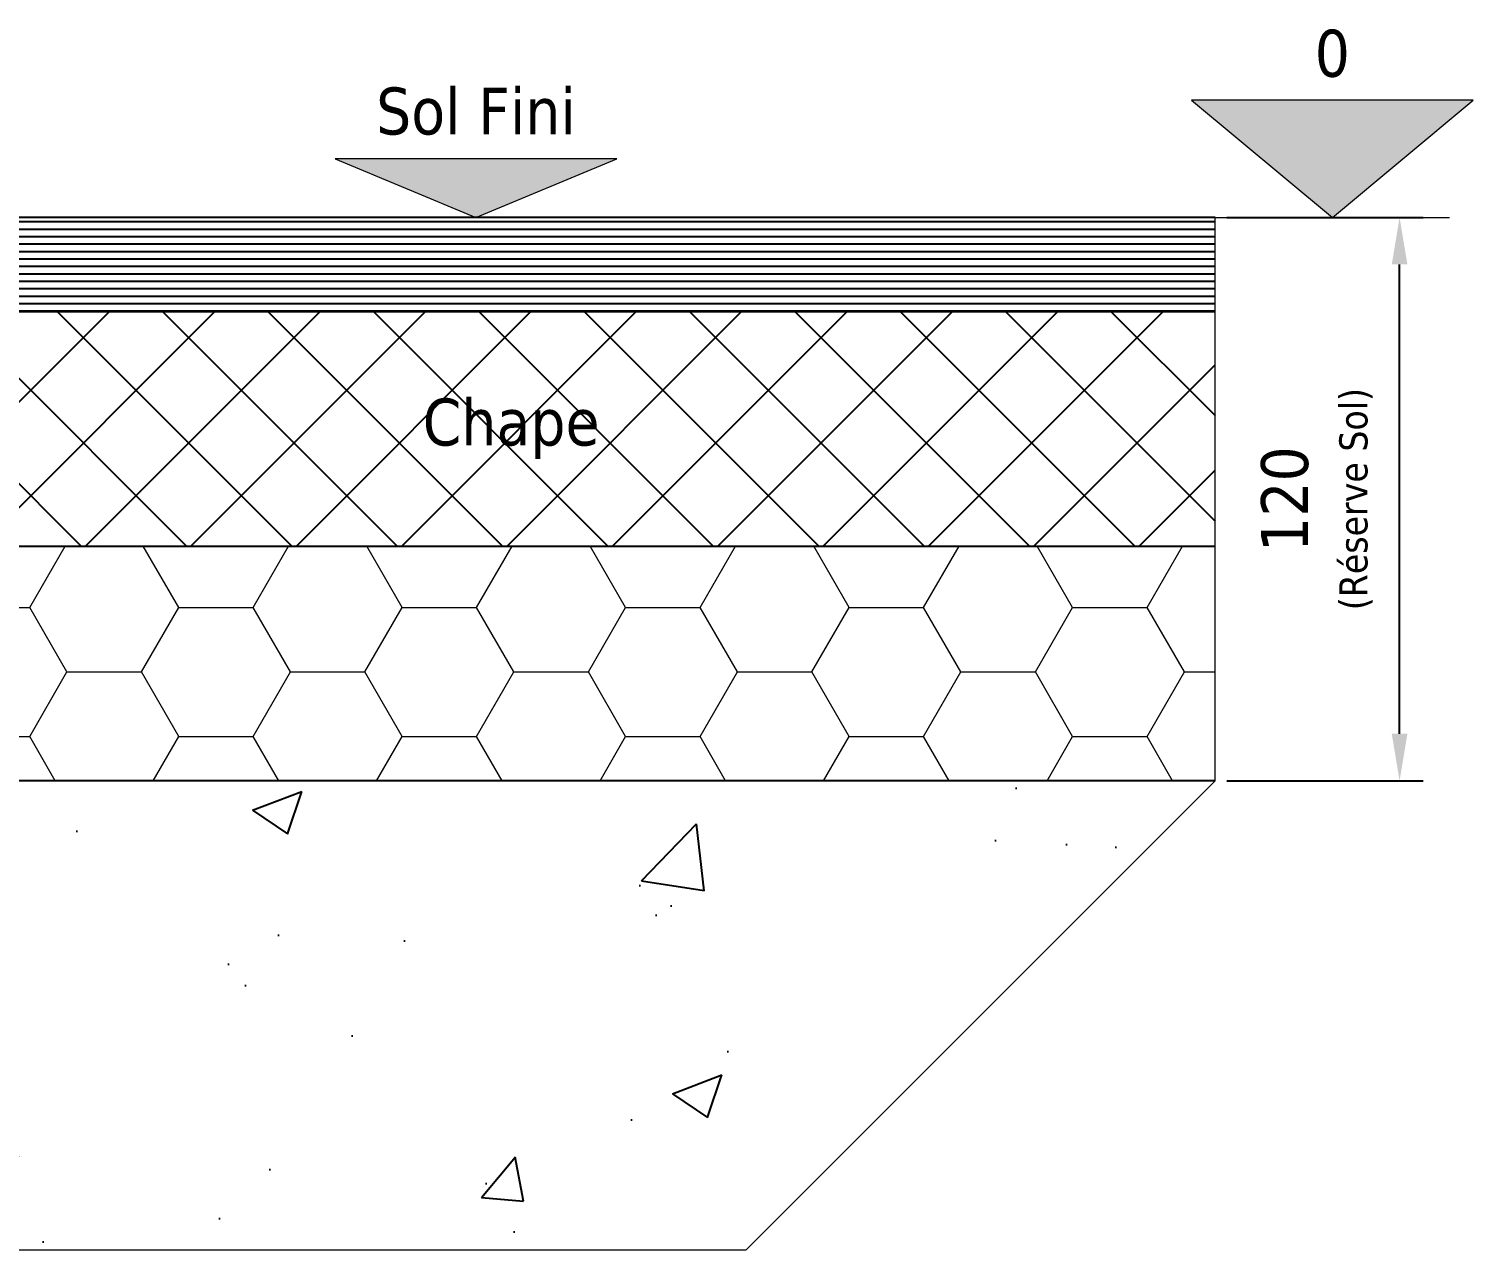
# Model space of a CAD drawing. Header units: millimetres. Extents: x -20000 to 230000, y -17405 to 24510.
# Drawn here: x 37815.7 to 38123.4, y -14126.3 to -13866.1 of the extents above; entities that cross this region are included whole.
import ezdxf
from ezdxf.enums import TextEntityAlignment as Align

# ---------------------------------------------------------------- set-up
doc = ezdxf.new("R2010")
doc.units = ezdxf.units.MM
doc.header["$PDMODE"] = 35
doc.header["$PDSIZE"] = 0.5
doc.layers.get('0').update_dxf_attribs({"lineweight": 13})
doc.layers.get('Defpoints').update_dxf_attribs({"true_color": 0xc2a584})
doc.layers.add('0 - Invisible', color=43, linetype='Continuous', lineweight=0, plot=False)
for name, color, linetype, lineweight in [('1 - BETON', 251, 'Continuous', 25), ('1 - Béton', 251, 'Continuous', 25), ('1 - Isolant', 132, 'Continuous', 13), ('Texte', 7, 'Continuous', 13)]:
    doc.layers.add(name, color=color, linetype=linetype, lineweight=lineweight)
doc.styles.add('Texte Poralu', font='tahomabd.ttf')
doc.dimstyles.new('30 - 1000', dxfattribs={"dimtxt": 10, "dimasz": 10, "dimexe": 5, "dimexo": 2.5, "dimgap": 5, "dimtad": 1, "dimdec": 1, "dimtxsty": 'Texte Poralu', "dimcen": 5, "dimazin": 0, "dimtfac": 1, "dimtdec": 1, "dimtmove": 0, "dimatfit": 3, "dimfxl": 1, "dimarcsym": 0})

# ---------------------------------------------------------------- blocks, each defined once
blk = doc.blocks.new('*U837')
at = {"layer": '1 - Béton'}
h = blk.add_hatch(dxfattribs=at)
h.set_pattern_fill('ANSI31', color=256, scale=0.5, angle=135)
h.set_pattern_definition([(180, (199.9999999999554, 19.99999999999773), (-3.33066907387547e-16, -1.5875), [])])
h.paths.add_polyline_path([(0, 100), (299.9999999999554, 99.99999999999545), (299.9999999999554, 119.9999999999955), (0, 120)])
h = blk.add_hatch(dxfattribs=at)
h.set_pattern_fill('ANSI37', color=256, scale=5)
h.set_pattern_definition([(45, (199.9999999999554, 9.999999999997726), (-11.22532015133644, 11.22532015133644), []), (135, (199.9999999999554, 9.999999999997726), (-11.22532015133644, -11.22532015133644), [])])
h.paths.add_polyline_path([(0, 50), (299.9999999999554, 49.99999999999545), (299.9999999999554, 99.99999999999545), (0, 100)])
h.paths.add_polyline_path([(125.9083277367138, 65.81766286097815), (173.9506380120663, 65.81766286097815), (173.9506380120663, 87.41940899932604), (125.9083277367138, 87.41940899932604)], flags=24)
at = {"layer": '1 - Isolant'}
h = blk.add_hatch(dxfattribs=at)
h.set_pattern_fill('HONEY', color=256, scale=5)
h.set_pattern_definition([(0, (199.9999999999554, 19.99999999999773), (23.8125, 13.748153225), [15.875, -31.75]), (120, (199.9999999999554, 19.99999999999773), (-23.81249994797095, 13.74815331511695), [15.87499999999995, -31.74999999999991]), (59.99999999999999, (199.9999999999554, 19.99999999999773), (5.202904551637744e-08, 27.49630654011694), [-31.75, 15.875])])
h.paths.add_polyline_path([(0, 0), (299.9999999999554, -6.821210263295947e-12), (299.9999999999554, 49.99999999999545), (0, 50)])
at = {"layer": '0 - Invisible'}
for points in [[(0, 100), (299.9999999999554, 99.99999999999545), (299.9999999999554, 119.9999999999955), (0, 120), (0, 100)], [(0, 50), (299.9999999999554, 49.99999999999545), (299.9999999999554, 99.99999999999545), (0, 100), (0, 50)], [(0, 0), (299.9999999999554, -6.821210263295947e-12), (299.9999999999554, 49.99999999999545), (0, 50), (0, 0)]]:
    blk.add_lwpolyline(points, dxfattribs=at)
at = {"layer": '1 - Béton'}
for points in [[(299.9999999999554, 119.9999999999955), (0, 120), (0, 100), (299.9999999999554, 99.99999999999545)], [(299.9999999999554, 99.99999999999545), (0, 100), (0, 50), (299.9999999999554, 49.99999999999545)]]:
    blk.add_lwpolyline(points, dxfattribs=at)
at = {"layer": '1 - Isolant'}
blk.add_lwpolyline([(299.9999999999554, 49.99999999999545), (0, 50), (0, 0), (299.9999999999554, -6.821210263295947e-12)], dxfattribs=at)
at = {"insert": (149.9999999999777, 74.99999999999763), "char_height": 10, "attachment_point": 5, "style": 'Texte Poralu'}
blk.add_mtext_dynamic_manual_height_columns('Chape', width=39.78362779687997, gutter_width=50, heights=[0], dxfattribs=at)
blk = doc.blocks.new('*U970')
at = {"layer": '1 - BETON'}
h = blk.add_hatch(dxfattribs=at)
h.set_pattern_fill('CONCRETE', color=256, scale=15, style=0, pattern_type=2)
h.set_pattern_definition([(49.99999999999999, (132.0000000001291, 180), (107.589027390113, -9.412820247389266), [11.25, -123.75]), (355, (132.0000000001291, 180), (-20.81270004195, 112.8288200550018), [9, -99]), (100.4514, (140.9657520001292, 179.215599), (86.77640725710323, 103.415931309143), [9.5610285, -105.1713168]), (46.18420000000002, (132.0000000001291, 210), (160.0861572938467, -24.82785214935271), [16.87499999999977, -185.6249999999982]), (96.6356, (145.3405117501292, 207.93100395), (140.1994058323055, 146.1176806350663), [14.3415432, -157.75695]), (351.1842, (132.0000000001291, 210), (140.1992917700441, 146.1177901387987), [13.5, -148.5]), (21, (147.0000000001291, 202.5), (89.53605781776925, -60.39283359980082), [11.25, -123.75]), (326.0000000000001, (147.0000000001291, 202.5), (36.49729978823726, 108.772506757028), [9, -99]), (71.4514, (154.4613349501292, 197.4672591), (126.0333942872235, 48.37957450649286), [9.5610285, -105.1713168]), (37.50000000000001, (132.0000000001291, 180), (1.8239782975936, 49.93407807469672), [0, -97.8, 0, -100.5, 0, -99.375]), (7.499999999999999, (132.0000000001291, 180), (39.46043061632229, 59.16175678235403), [0, -57.3, 0, -95.55, 0, -37.875]), (327.5, (98.55000000012916, 180), (80.07336542586135, -3.383230760156963), [0, -37.5, 0, -117, 0, -155.25]), (317.5, (83.55000000012916, 180), (87.47792540135794, 15.01574734984766), [0, -48.75, 0, -77.69999999999999, 0, -110.25])])
h.paths.add_polyline_path([(380.0000000001291, -120), (280.0000000001291, -220), (-264, -220), (-364, -120), (-84.00000000000006, -120), (-60, 0), (0, 0), (0, -120)])
at = {"layer": '0 - Invisible'}
blk.add_lwpolyline([(380.0000000001291, -120), (280.0000000001291, -220), (-264, -220), (-364, -120)], dxfattribs=at)
at = {"layer": '1 - BETON'}
blk.add_lwpolyline([(380.0000000001291, -120), (0, -120), (0, 0), (-60, 0), (-84.00000000000006, -120), (-364, -120)], dxfattribs=at)
blk = doc.blocks.new('*U199')
blk.add_hatch(color=256).paths.add_polyline_path([(25, 0), (55, 25), (-5, 25)])
blk.add_line((0, 0), (50, 0))
blk.add_lwpolyline([(25, 0), (55, 25), (-5, 25), (25, 0)])
at = {"style": 'Texte Poralu'}
blk.add_attdef('HAUTEUR', text='', height=10, dxfattribs=at).set_placement((25, 34.99999999999997), align=Align.MIDDLE_CENTER)
blk = doc.blocks.new('*U200')
blk.add_hatch(color=256).paths.add_polyline_path([(0, 0), (29.99999999999999, 12.5), (-30.00000000000001, 12.5)])
blk.add_lwpolyline([(0, 0), (29.99999999999999, 12.5), (-30.00000000000001, 12.5), (0, 0)])
at = {"layer": 'Texte', "insert": (-7.105427357601002e-15, 17.5), "char_height": 10, "attachment_point": 8, "style": 'Texte Poralu'}
blk.add_mtext('Sol Fini', dxfattribs=at)
blk = doc.blocks.new('*D967')
at = {"color": 0, "lineweight": -2, "transparency": 16777216}
for p, q in [((38070.93423000203, -13906.26779066066), (38112.7627228777, -13906.26779066066)), ((38107.7627228777, -14016.26779066064), (38107.7627228777, -13916.26779066066)), ((38070.93423000203, -14026.26779066064), (38112.7627228777, -14026.26779066064))]:
    blk.add_line(p, q, dxfattribs=at)
at = {"color": 0, "transparency": 16777216}
for points in [[(38106.09605621103, -13916.26779066066), (38109.42938954436, -13916.26779066066), (38107.7627228777, -13906.26779066066)], [(38106.09605621103, -14016.26779066064), (38109.42938954436, -14016.26779066064), (38107.7627228777, -14026.26779066064)]]:
    blk.add_solid(points, dxfattribs=at)
at = {"layer": 'Defpoints', "color": 0, "transparency": 16777216}
for p in [(38068.43423000203, -13906.26779066066), (38107.7627228777, -13906.26779066066), (38068.43423000203, -14026.26779066064)]:
    blk.add_point(p, dxfattribs=at)
at = {"color": 0, "transparency": 16777216, "insert": (38090.12180055847, -13966.26779066064), "char_height": 10, "attachment_point": 5, "rotation": 90, "style": 'Texte Poralu'}
blk.add_mtext('120 \\P{\\H0.6x;(Réserve Sol)}', dxfattribs=at)

msp = doc.modelspace()

# ---------------------------------------------------------------- block references
for name, p in [('*U970', (37688.4342300019, -13906.26779066064)), ('*U837', (37768.43423000207, -14026.26779066064))]:
    msp.add_blockref(name, p)
at = {"layer": 'Texte'}
msp.add_blockref('*U199', (38068.43423000203, -13906.26779066066), dxfattribs=at).add_auto_attribs({'HAUTEUR': '0'})
msp.add_blockref('*U200', (37910.93423000204, -13906.26779066064), dxfattribs=at)

# ---------------------------------------------------------------- dimensions: what is measured, and where the dimension line sits
dim = msp.add_linear_dim(base=(38107.7627228777, -13906.26779066066), p1=(38068.43423000203, -14026.26779066064), p2=(38068.43423000203, -13906.26779066066), angle=90, text='<> \\P{\\H0.6x;(Réserve Sol)}', dimstyle='30 - 1000')
dim.commit()
dim.dimension.update_dxf_attribs({"geometry": '*D967', "text_midpoint": (38090.12180055847, -13966.26779066064)})

doc.saveas('drawing.dxf')
